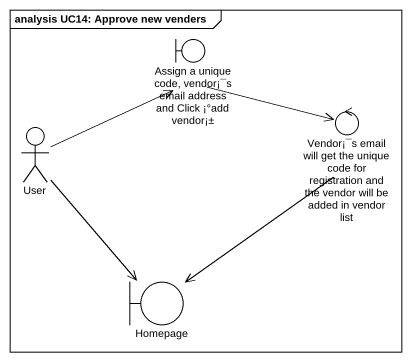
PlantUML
@startuml
mainframe analysis UC14: Approve new venders
boundary "Assign a unique code, vendor¡¯s email address and Click ¡°add vendor¡±" as Assign_a_unique_code_vendor
actor User
control "Vendor¡¯s email will get the unique code for registration and the vendor will be added in vendor list" as Vendor_s_email_will_get_the
boundary Homepage
Assign_a_unique_code_vendor -right-> Vendor_s_email_will_get_the
User -right-> Assign_a_unique_code_vendor
User --> Homepage
Vendor_s_email_will_get_the --> Homepage
@enduml
